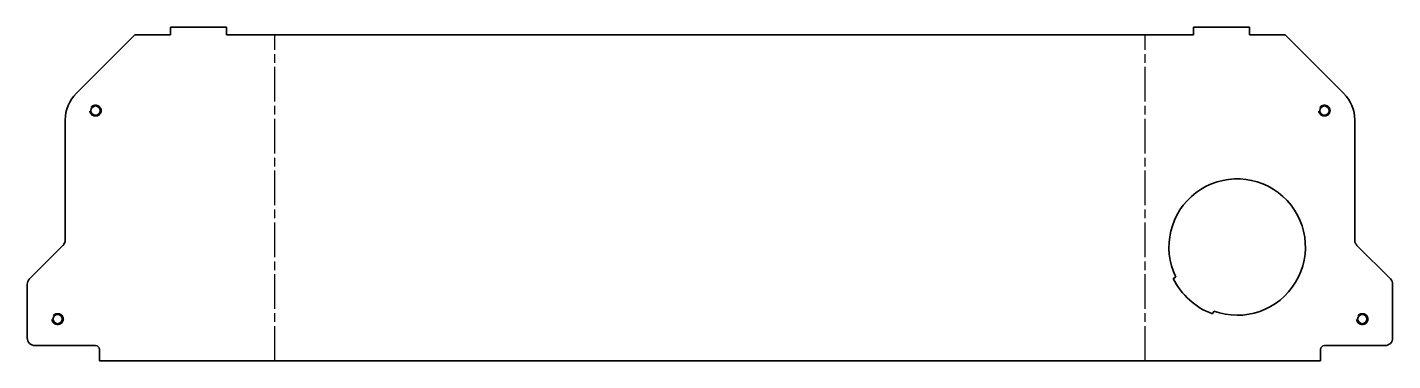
# Model space of a CAD drawing. Header units: millimetres. Extents: x 0 to 360, y 0 to 88.
import ezdxf

# ---------------------------------------------------------------- set-up
doc = ezdxf.new("R2010")
doc.units = ezdxf.units.MM
doc.linetypes.add('Chain', pattern=[13.68, 9.12, -1.14, 2.28, -1.14])
doc.linetypes.add('Dashed', pattern=[5.7, 4.56, -1.14])
for name, color, linetype, lineweight in [('Bend Centerline (ANSI)', 7, 'Chain', 25), ('Hidden Narrow (ANSI)', 7, 'Dashed', 25), ('Visible (ANSI)', 7, 'Continuous', 35)]:
    doc.layers.add(name, color=color, linetype=linetype, lineweight=lineweight)

# ---------------------------------------------------------------- blocks, each defined once
blk = doc.blocks.new('CDR-IN-V029-CFC001_Chapas Chapas Casquete 3_CDR-IN-V029-CFC001 (Desplegada)')
at = {"layer": 'Bend Centerline (ANSI)'}
for p, q in [((-114.76, -44), (-114.76, 42)), ((114.76, -44), (114.76, 42))]:
    blk.add_line(p, q, dxfattribs=at)
at = {"layer": 'Hidden Narrow (ANSI)'}
for centre in [(-162.02, 22), (162.02, 22), (-172.02, -33), (172.02, -33)]:
    blk.add_circle(centre, 1.5, dxfattribs=at)
at = {"layer": 'Visible (ANSI)'}
for p, q in [((-142.29, 42), (-142.29, 44)), ((-142.29, 44), (-127.49, 44)), ((-127.49, 42), (-127.49, 44)), ((127.49, 42), (127.49, 44)), ((127.49, 44), (142.29, 44)), ((142.29, 42), (142.29, 44)), ((-167.09, 26.59), (-151.68, 42)), ((-151.68, 42), (-142.29, 42)), ((-127.49, 42), (127.49, 42)), ((142.29, 42), (151.68, 42)), ((151.68, 42), (167.09, 26.59)), ((-170.02, -12.17), (-170.02, 19.51)), ((170.02, 19.51), (170.02, -12.17)), ((-170.61, -13.59), (-179.44, -22.41)), ((179.44, -22.41), (170.61, -13.59)), ((-180.02, -23.83), (-180.02, -38)), ((122.17, -22.33), (122.86, -21.93)), ((180.02, -38), (180.02, -23.83)), ((132.83, -30.9), (132.52, -31.64)), ((-178.02, -40), (-162.02, -40)), ((-161.02, -41), (-161.02, -44)), ((161.02, -44), (161.02, -41)), ((162.02, -40), (178.02, -40)), ((-161.02, -44), (161.02, -44))]:
    blk.add_line(p, q, dxfattribs=at)
for centre in [(-162.02, 22), (162.02, 22), (-172.02, -33), (172.02, -33)]:
    blk.add_circle(centre, 1.23, dxfattribs=at)
at = {"layer": 'Visible (ANSI)', "extrusion": (0, 0, -1)}
for centre, radius, start, end in [((160.02, 19.51), 10, 0, 45), ((-160.02, 19.51), 10, 135, 180), ((-139.02, -14), 18, 333.8784, 290.1245), ((178.02, -23.83), 2, 0, 45), ((-139.02, -14), 18.8, 290.2469, 333.7131), ((-178.02, -23.83), 2, 135, 180), ((178.02, -38), 2, 270, 360), ((-178.02, -38), 2, 180, 270)]:
    blk.add_arc(centre, radius, start, end, dxfattribs=at)
at = {"layer": 'Visible (ANSI)'}
for centre, radius, start, end in [((-172.02, -12.17), 2, 315, 360), ((172.02, -12.17), 2, 180, 225), ((-162.02, -41), 1, 0, 90), ((162.02, -41), 1, 90, 180)]:
    blk.add_arc(centre, radius, start, end, dxfattribs=at)

msp = doc.modelspace()

# ---------------------------------------------------------------- block references
msp.add_blockref('CDR-IN-V029-CFC001_Chapas Chapas Casquete 3_CDR-IN-V029-CFC001 (Desplegada)', (180.02, 44))

doc.saveas('drawing.dxf')
